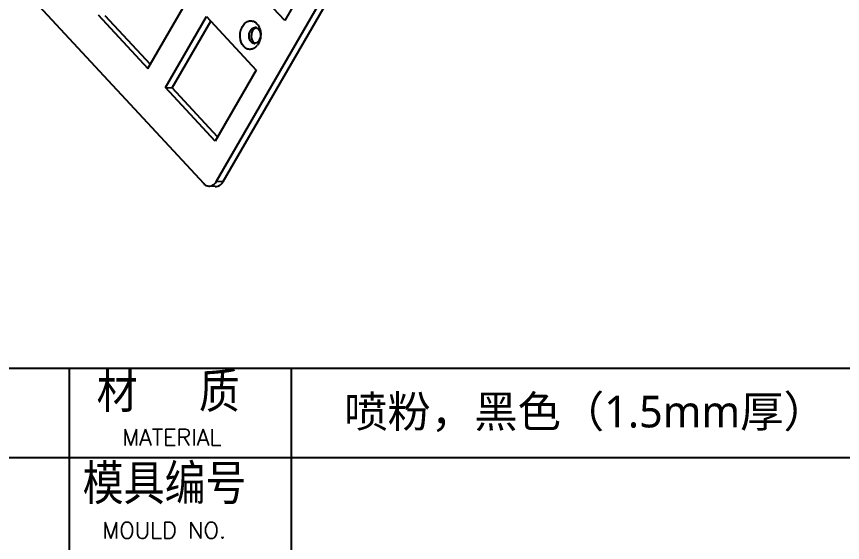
# Model space of a CAD drawing. Header units: millimetres. Extents: x 1828 to 4232, y -172 to 1484.
# Drawn here: x 2294.8 to 2424.7, y 509.9 to 592.6 of the extents above; entities that cross this region are included whole.
import ezdxf

# ---------------------------------------------------------------- set-up
doc = ezdxf.new("R2010")
doc.units = ezdxf.units.MM
doc.header["$LTSCALE"] = 30.734
doc.layers.get('0').update_dxf_attribs({"linetype": 'CONTINUOUS'})
doc.styles.add('ROMANC', font='romanc.shx', dxfattribs={"bigfont": 'gbcbig.shx'})
doc.styles.get("Standard").update_dxf_attribs({"font": 'txt', "width": 0.85})
doc.styles.add('图框文字', font='romans.shx')

msp = doc.modelspace()

# ---------------------------------------------------------------- linework, layer by layer
at = {"color": 7, "linetype": 'Continuous'}
for p, q in [((2326.256, 566.742), (2441.15, 765.742)), ((2327.293, 566.672), (2442.186, 765.673)), ((2271.44, 623.292), (2324.221, 566.349)), ((2343.402, 603.176), (2336.955, 592.009)), ((2336.955, 592.009), (2329.152, 600.427)), ((2315.421, 584.477), (2321.868, 595.644)), ((2307.618, 592.895), (2315.421, 584.477)), ((2308.654, 592.825), (2315.794, 585.123)), ((2318.208, 581.471), (2324.655, 592.638)), ((2324.655, 592.638), (2332.458, 584.22)), ((2319.244, 581.401), (2325.318, 591.922)), ((2332.458, 584.22), (2326.01, 573.052)), ((2318.208, 581.471), (2319.244, 581.401)), ((2326.01, 573.052), (2318.208, 581.471)), ((2326.383, 573.698), (2319.244, 581.401)), ((2326.256, 566.742), (2327.293, 566.672)), ((2326.043, 565.879), (2325.007, 565.949))]:
    msp.add_line(p, q, dxfattribs=at)
at = {"lineweight": 25}
for p, q in [((2524.437, 537.266), (2213.391, 537.266)), ((2303.075, 537.266), (2303.075, 467.018)), ((2524.437, 523.216), (2213.391, 523.216))]:
    msp.add_line(p, q, dxfattribs=at)
msp.add_line((2337.989, 537.266), (2337.989, 467.018))
at = {"color": 7, "linetype": 'Continuous'}
for centre, radius, start, end in [((2332.291, 590.257), 0.663, 70.92023, 86.06724), ((2330.699, 589.952), 2.472, 18.46485, 23.58912), ((2332.227, 589.121), 0.702, 243.97397, 250.00344), ((2332.212, 589.085), 0.663, 266.21519, 280.9433), ((2331.027, 589.357), 2.043, 319.06723, 321.07193)]:
    msp.add_arc(centre, radius, start, end, dxfattribs=at)
for points, knots in [([(2330.525, 587.923), (2330.165, 588.312), (2329.88, 589.171), (2329.955, 590.139), (2330.118, 590.693), (2330.347, 591.181), (2330.741, 591.674), (2331.381, 592.001), (2332.075, 591.947), (2332.445, 591.677), (2332.598, 591.512)], [0, 0, 0, 0, 0.2626414, 0.407392, 0.4785522, 0.547162, 0.6730445, 0.784042, 0.8884657, 1, 1, 1, 1]), ([(2332.598, 591.512), (2332.635, 591.472), (2332.781, 591.299), (2332.895, 591.099), (2332.964, 590.941)], [0, 0, 0, 0, 0.2393164, 1, 1, 1, 1]), ([(2331.454, 589.037), (2331.338, 589.331), (2331.299, 589.974), (2331.599, 590.564), (2331.829, 590.747)], [0, 0, 0, 0, 0.5184325, 1, 1, 1, 1]), ([(2331.901, 590.399), (2331.863, 590.332), (2331.727, 590.043), (2331.682, 589.714), (2331.698, 589.474)], [0, 0, 0, 0, 0.2421146, 1, 1, 1, 1]), ([(2331.829, 590.747), (2331.903, 590.805), (2332.064, 590.898), (2332.249, 590.924), (2332.337, 590.918)], [0, 0, 0, 0, 0.5166828, 1, 1, 1, 1]), ([(2332.175, 590.723), (2332.148, 590.702), (2332.042, 590.608), (2331.955, 590.492), (2331.901, 590.399)], [0, 0, 0, 0, 0.2388888, 1, 1, 1, 1]), ([(2332.508, 590.883), (2332.478, 590.877), (2332.359, 590.845), (2332.248, 590.782), (2332.175, 590.723)], [0, 0, 0, 0, 0.2412601, 1, 1, 1, 1]), ([(2332.828, 590.668), (2332.851, 590.643), (2332.942, 590.533), (2333.011, 590.405), (2333.051, 590.304)], [0, 0, 0, 0, 0.2380776, 1, 1, 1, 1]), ([(2333.051, 590.304), (2333.094, 590.195), (2333.211, 589.737), (2333.126, 589.226), (2332.949, 588.919)], [0, 0, 0, 0, 0.2483015, 1, 1, 1, 1]), ([(2333.162, 590.222), (2333.179, 590.094), (2333.214, 589.579), (2333.12, 589.054), (2332.976, 588.696)], [0, 0, 0, 0, 0.25148, 1, 1, 1, 1]), ([(2333.044, 590.735), (2333.057, 590.694), (2333.109, 590.526), (2333.144, 590.353), (2333.162, 590.222)], [0, 0, 0, 0, 0.2458406, 1, 1, 1, 1]), ([(2331.677, 588.674), (2331.654, 588.698), (2331.563, 588.808), (2331.494, 588.936), (2331.454, 589.037)], [0, 0, 0, 0, 0.2380776, 1, 1, 1, 1]), ([(2331.919, 588.491), (2331.897, 588.502), (2331.808, 588.551), (2331.729, 588.617), (2331.677, 588.674)], [0, 0, 0, 0, 0.242711, 1, 1, 1, 1]), ([(2331.698, 589.474), (2331.701, 589.434), (2331.718, 589.277), (2331.757, 589.123), (2331.799, 589.014)], [0, 0, 0, 0, 0.2562979, 1, 1, 1, 1]), ([(2332.022, 588.65), (2332.045, 588.626), (2332.135, 588.538), (2332.245, 588.47), (2332.333, 588.439)], [0, 0, 0, 0, 0.2609234, 1, 1, 1, 1]), ([(2332.949, 588.919), (2332.878, 588.797), (2332.709, 588.583), (2332.46, 588.458), (2332.338, 588.434)], [0, 0, 0, 0, 0.5314321, 1, 1, 1, 1]), ([(2332.976, 588.696), (2332.953, 588.639), (2332.856, 588.419), (2332.729, 588.212), (2332.617, 588.073)], [0, 0, 0, 0, 0.2586088, 1, 1, 1, 1]), ([(2332.571, 588.019), (2332.435, 587.862), (2332.126, 587.598), (2331.551, 587.425), (2330.972, 587.539), (2330.659, 587.778), (2330.525, 587.923)], [0, 0, 0, 0, 0.2674225, 0.509808, 0.7463481, 1, 1, 1, 1]), ([(2325.733, 566.16), (2325.784, 566.195), (2325.991, 566.357), (2326.156, 566.569), (2326.256, 566.742)], [0, 0, 0, 0, 0.2381718, 1, 1, 1, 1]), ([(2326.449, 565.93), (2326.532, 565.957), (2326.88, 566.117), (2327.147, 566.419), (2327.293, 566.672)], [0, 0, 0, 0, 0.2318278, 1, 1, 1, 1]), ([(2324.221, 566.349), (2324.326, 566.236), (2324.566, 566.046), (2324.862, 565.959), (2325.007, 565.949)], [0, 0, 0, 0, 0.5158974, 1, 1, 1, 1]), ([(2325.007, 565.949), (2325.131, 565.94), (2325.391, 565.97), (2325.624, 566.085), (2325.733, 566.16)], [0, 0, 0, 0, 0.4861987, 1, 1, 1, 1])]:
    msp.add_open_spline(points, degree=3, knots=knots, dxfattribs=at)
for points in [[(2332.508, 590.883), (2332.55, 590.868), (2332.591, 590.85), (2332.63, 590.827)], [(2332.63, 590.827), (2332.703, 590.785), (2332.77, 590.73), (2332.828, 590.668)], [(2331.799, 589.014), (2331.828, 588.941), (2331.863, 588.871), (2331.904, 588.805)], [(2331.904, 588.805), (2331.939, 588.75), (2331.978, 588.698), (2332.022, 588.65)], [(2332.168, 588.424), (2332.107, 588.428), (2332.045, 588.441), (2331.987, 588.462)], [(2326.043, 565.879), (2326.179, 565.869), (2326.319, 565.888), (2326.449, 565.93)]]:
    msp.add_open_spline(points, degree=3, dxfattribs=at)

# ---------------------------------------------------------------- texts
at = {"lineweight": 25, "style": '图框文字'}
msp.add_text('MOULD NO.', height=2.5773, dxfattribs=at).set_placement((2308.285, 510.506))
at = {"color": 7, "char_height": 5.55827, "attachment_point": 1}
for s, insert, width in [('{\\fSimSun|b0|i0|c134|p54;材   质}', (2307.378, 536.564), 61.02559), ('{\\fSimSun|b0|i0|c134|p54;模具编号}', (2305.177, 522.062), 33.31209)]:
    msp.add_mtext(s, dxfattribs=dict(at, insert=insert, width=width))
at = {"color": 7, "linetype": 'Continuous', "insert": (2346.312, 532.982), "char_height": 5, "attachment_point": 1, "style": 'ROMANC'}
msp.add_mtext('{\\fMicrosoft YaHei|b0|i0|c134|p34;\\C256;喷粉，黑色（1.5mm厚）}', dxfattribs=at)
at = {"lineweight": 25, "insert": (2311.429, 527.701), "char_height": 2.5773, "width": 37.86116, "attachment_point": 1, "style": '图框文字'}
msp.add_mtext('MATERIAL', dxfattribs=at)

doc.saveas('drawing.dxf')
